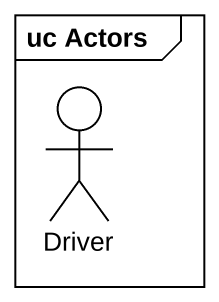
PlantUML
@startuml
mainframe uc Actors
actor Driver
@enduml
